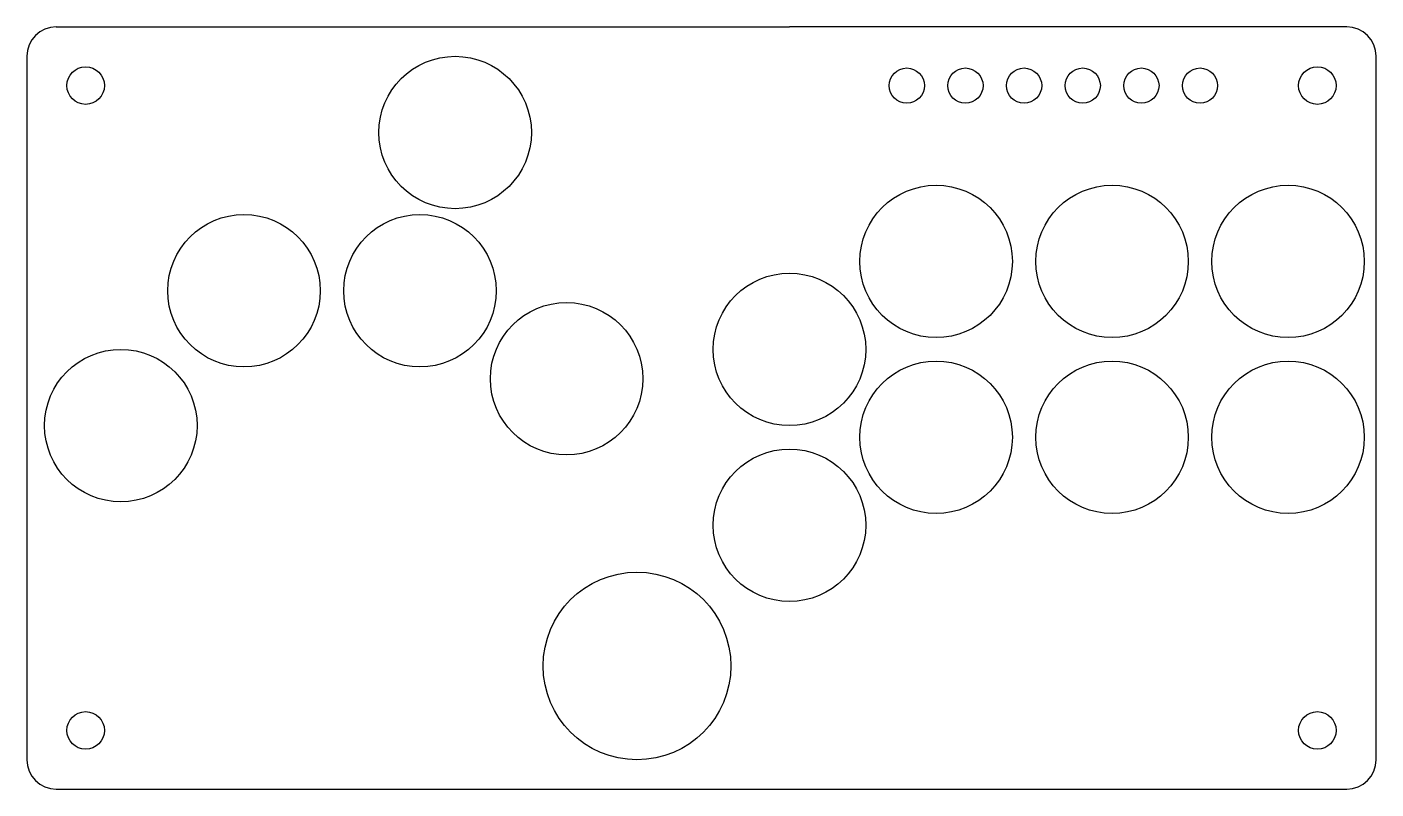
# Model space of a CAD drawing. Header units: millimetres. Extents: x 0 to 230, y 0 to 130.
import ezdxf

# ---------------------------------------------------------------- set-up
doc = ezdxf.new("R2010")
doc.units = ezdxf.units.MM
doc.layers.add('Sketch001', color=7, linetype='CONTINUOUS')

msp = doc.modelspace()

# ---------------------------------------------------------------- linework, layer by layer
at = {"layer": 'Sketch001'}
for p, q in [((5, 130), (100, 130)), ((100, 130), (130, 130)), ((225, 130), (130, 130)), ((0, 125), (0, 5)), ((230, 5), (230, 125)), ((5, -0.000003), (225, -0.000003))]:
    msp.add_line(p, q, dxfattribs=at)
for centre, radius in [((73, 112), 13), ((10, 120), 3.2), ((150, 120), 3), ((160, 120), 3), ((170, 120), 3), ((180, 120), 3), ((190, 120), 3), ((200, 120), 3), ((220, 120), 3.2), ((155, 90), 13), ((185, 90), 13), ((215, 90), 13), ((37, 85), 13), ((67, 85), 13), ((130, 75), 13), ((92, 70), 13), ((16, 62), 13), ((155, 60), 13), ((185, 60), 13), ((215, 60), 13), ((130, 45), 13), ((104, 21), 16), ((10, 10), 3.2), ((220, 10), 3.2)]:
    msp.add_circle(centre, radius, dxfattribs=at)
for centre, start, end in [((5, 125), 90, 180), ((225, 125), 0, 90), ((5, 5), 180, -90), ((225, 5), -90, 0)]:
    msp.add_arc(centre, 5, start, end, dxfattribs=at)

doc.saveas('drawing.dxf')
